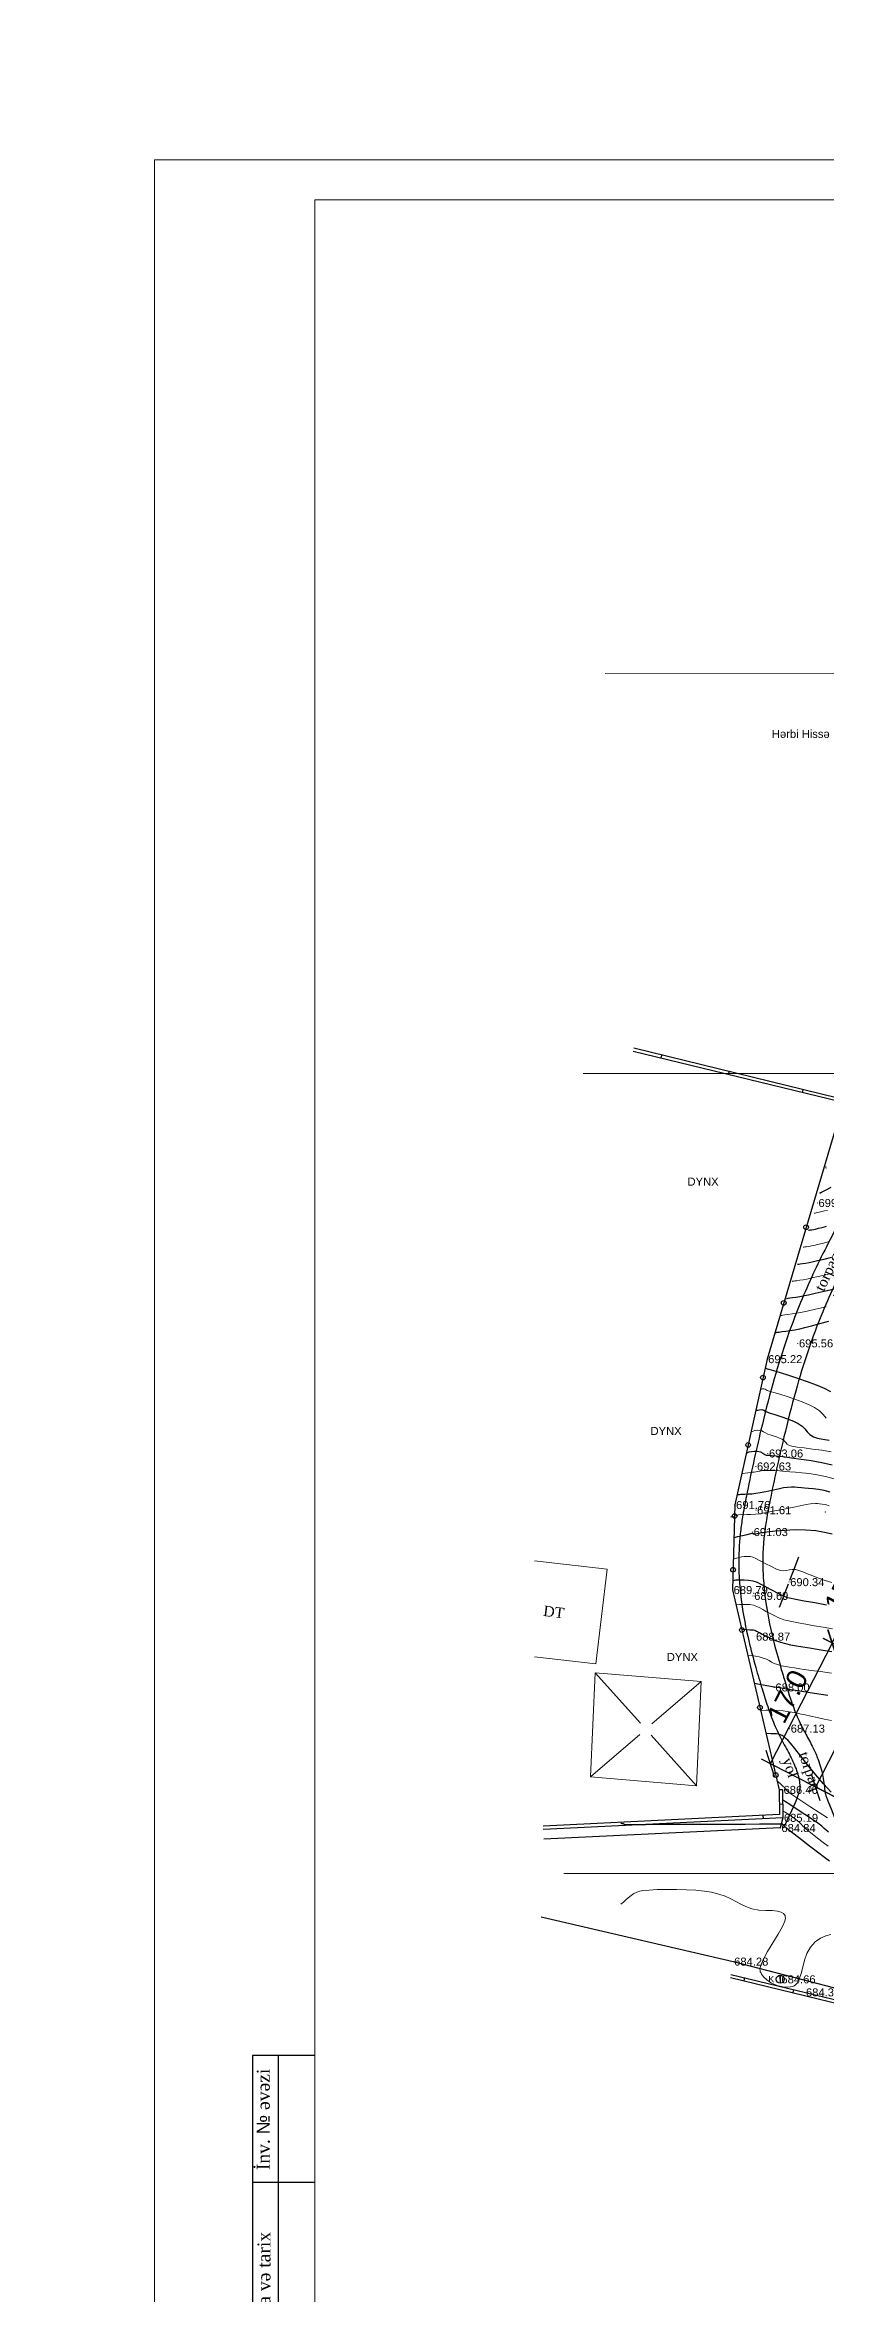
# Model space of a CAD drawing. Header units: feet. Extents: x 3381 to 1374491, y 675186 to 8751562.
# Drawn here: x 688229.5 to 688327, y 4376069.3 to 4376350.2 of the extents above; entities that cross this region are included whole.
import ezdxf
from ezdxf.enums import TextEntityAlignment as Align

# ---------------------------------------------------------------- set-up
doc = ezdxf.new("R2010")
doc.units = ezdxf.units.FT
doc.header["$MEASUREMENT"] = 0
doc.header["$PDMODE"] = 34
doc.header["$PDSIZE"] = 0.01
doc.linetypes.add('ACAD_ISO03W100', pattern=[30, 12, -18])
doc.linetypes.add('DUZ', pattern=[0])
doc.layers.get('0').update_dxf_attribs({"linetype": 'CONTINUOUS'})
doc.layers.get('Defpoints').update_dxf_attribs({"linetype": 'CONTINUOUS'})
for name, color, linetype in [('0_Point_Height', 2, 'CONTINUOUS'), ('0_Point_Point', 7, 'CONTINUOUS'), ('Lep-Stolb', 7, 'CONTINUOUS'), ('polygon', 5, 'CONTINUOUS'), ('Yazilar', 7, 'CONTINUOUS')]:
    doc.layers.add(name, color=color, linetype=linetype)
for name, color, linetype, lineweight in [('ANA HORIZONTAL', 24, 'CONTINUOUS', 30), ('das tikili', 5, 'CONTINUOUS', 0), ('HORIZANTAL', 24, 'CONTINUOUS', 13), ('km setka', 170, 'CONTINUOUS', 15), ('kontur', 5, 'CONTINUOUS', 0), ('rabit xt', 7, 'CONTINUOUS', 13)]:
    doc.layers.add(name, color=color, linetype=linetype, lineweight=lineweight)
doc.styles.get("Standard").update_dxf_attribs({"font": 'arial.ttf', "height": 2.5})
doc.dimstyles.new('ISO-25', dxfattribs={"dimtxt": 2.5, "dimasz": 2.5, "dimexe": 1.25, "dimexo": 0.625, "dimtad": 1, "dimtxsty": 'Standard', "dimblk": 'OBLIQUE', "dimcen": 2.5, "dimadec": 0, "dimazin": 0, "dimtfac": 1, "dimtmove": 0, "dimatfit": 3, "dimldrblk": 'OBLIQUE', "dimfxl": 1, "dimarcsym": 0})

# ---------------------------------------------------------------- blocks, each defined once
blk = doc.blocks.new('_Oblique')
at = {"color": 0, "linetype": 'ByBlock', "lineweight": -2}
blk.add_line((-0.5, -0.5), (0.5, 0.5), dxfattribs=at)
blk = doc.blocks.new('*D122')
at = {"color": 0, "lineweight": -2, "transparency": 16777216}
for p, q in [((688370.93, 4376195.75), (688359.55, 4376201.57)), ((688360.66, 4376201), (688325.66, 4376132.49)), ((688335.93, 4376127.25), (688324.54, 4376133.06))]:
    blk.add_line(p, q, dxfattribs=at)
at = {"layer": 'Defpoints', "color": 0, "lineweight": 13, "transparency": 16777216}
for p in [(688371.49, 4376195.47), (688325.66, 4376132.49), (688336.48, 4376126.96)]:
    blk.add_point(p, dxfattribs=at)
at = {"color": 0, "lineweight": -2, "transparency": 16777216, "xscale": 2.5, "yscale": 2.5, "zscale": 2.5}
for p, rotation in [((688360.66, 4376201), 62.93309077613283), ((688325.66, 4376132.49), 242.9330907761329)]:
    blk.add_blockref('_Oblique', p, dxfattribs=dict(at, rotation=rotation))
at = {"color": 0, "lineweight": 18, "transparency": 16777216, "insert": (688341.67, 4376168.02), "char_height": 2.5, "width": 5.5505, "attachment_point": 5, "rotation": 62.9331}
blk.add_mtext('{\\fArial|b0|i0|c238|p34;77.0}', dxfattribs=at)
blk = doc.blocks.new('*D139')
at = {"color": 0, "lineweight": -2, "transparency": 16777216}
for p, q in [((688327.72, 4376150.51), (688334.56, 4376163.81)), ((688350.21, 4376155.76), (688333.45, 4376164.38)), ((688343.37, 4376142.47), (688326.61, 4376151.08))]:
    blk.add_line(p, q, dxfattribs=at)
at = {"layer": 'Defpoints', "color": 0, "lineweight": 13, "transparency": 16777216}
for p in [(688334.56, 4376163.81), (688350.76, 4376155.48), (688343.92, 4376142.18)]:
    blk.add_point(p, dxfattribs=at)
at = {"color": 0, "lineweight": -2, "transparency": 16777216, "xscale": 2.5, "yscale": 2.5, "zscale": 2.5}
for p, rotation in [((688334.56, 4376163.81), 62.78477946189657), ((688327.72, 4376150.51), 242.7847794618966)]:
    blk.add_blockref('_Oblique', p, dxfattribs=dict(at, rotation=rotation))
at = {"color": 0, "lineweight": 13, "transparency": 16777216, "insert": (688329.3, 4376157.74), "char_height": 2.5, "attachment_point": 5, "rotation": 62.7848}
blk.add_mtext('{\\fArial|b0|i0|c238|p34;15.0}', dxfattribs=at)
blk = doc.blocks.new('*D140')
at = {"color": 0, "lineweight": -2, "transparency": 16777216}
for p, q in [((688343.63, 4376142.34), (688326.63, 4376151.06)), ((688327.74, 4376150.49), (688320.01, 4376135.42)), ((688335.9, 4376127.27), (688318.89, 4376135.99))]:
    blk.add_line(p, q, dxfattribs=at)
at = {"layer": 'Defpoints', "color": 0, "lineweight": 13, "transparency": 16777216}
for p in [(688344.19, 4376142.05), (688320.01, 4376135.42), (688336.46, 4376126.98)]:
    blk.add_point(p, dxfattribs=at)
at = {"color": 0, "lineweight": -2, "transparency": 16777216, "xscale": 2.5, "yscale": 2.5, "zscale": 2.5}
for p, rotation in [((688327.74, 4376150.49), 62.83965493682829), ((688320.01, 4376135.42), 242.8396549368283)]:
    blk.add_blockref('_Oblique', p, dxfattribs=dict(at, rotation=rotation))
at = {"color": 0, "lineweight": 13, "transparency": 16777216, "insert": (688322.18, 4376143.83), "char_height": 2.5, "attachment_point": 5, "rotation": 62.8397}
blk.add_mtext('{\\fArial|b0|i0|c238|p34;17.0}', dxfattribs=at)

msp = doc.modelspace()

# ---------------------------------------------------------------- linework, layer by layer
at = {"linetype": 'Continuous'}
for p, q in [((688328.767, 4376218.124, 701.736), (688302.87, 4376224.447)), ((688328.439, 4376218.616, 690.28), (688302.965, 4376224.835)), ((688306.431, 4376223.989), (688306.341, 4376223.599)), ((688314.857, 4376221.932, 228.337), (688314.767, 4376221.542, 228.337)), ((688324.087, 4376219.679, 478.557), (688323.997, 4376219.289, 478.557)), ((688328.837, 4376217.183, 701.692), (688319.601, 4376185.993, 695.222)), ((688319.601, 4376185.993, 695.222), (688315.6, 4376167.762, 691.756)), ((688315.6, 4376167.762, 691.756), (688315.287, 4376157.141, 689.787)), ((688315.287, 4376157.141, 689.787), (688321.121, 4376132.16, 686.459)), ((688321.521, 4376132.165, 686.459), (688321.121, 4376132.16, 686.459)), ((688321.121, 4376132.16, 686.459), (688321.165, 4376129.054, 685.33)), ((688321.521, 4376132.165, 686.459), (688321.57, 4376128.673, 685.19)), ((688321.165, 4376129.054, 676.348), (688291.64, 4376127.62)), ((688321.57, 4376128.673, 685.19), (688291.659, 4376127.22)), ((688319.093, 4376128.953, 684.739), (688319.109, 4376128.554, 684.739)), ((688321.547, 4376130.35, -63.749), (688321.147, 4376130.331, -72.907)), ((688316.775, 4376108.689), (688316.695, 4376108.296)), ((688322.894, 4376107.204), (688322.813, 4376106.812))]:
    msp.add_line(p, q, dxfattribs=at)
at = {"color": 30, "linetype": 'Continuous'}
for p, q in [((688321.57, 4376128.673, 685.19), (688321.259, 4376127.397, 684.841)), ((688321.259, 4376127.397, 684.841), (688291.733, 4376126.008))]:
    msp.add_line(p, q, dxfattribs=at)
at = {"color": 7, "lineweight": 25, "ltscale": 15}
msp.add_line((688258.611, 4376043.878, 716.5), (688258.611, 4376098.958, 716.5), dxfattribs=at)
at = {"color": 7, "linetype": 'DUZ', "lineweight": 25}
msp.add_line((688255.416, 4376083.121, 716.5), (688263.192, 4376083.121, 716.5), dxfattribs=at)
at = {"color": 30, "linetype": 'Continuous', "elevation": 684.227}
msp.add_lwpolyline([(688291.404, 4376116.288), (688315.359, 4376110.707), (688337.489, 4376104.951), (688356.428, 4376100.377), (688368.226, 4376097.379), (688409.184, 4376087.186), (688424.696, 4376083.693), (688425.712, 4376086.584), (688436.394, 4376082.402), (688448.829, 4376076.382), (688469.543, 4376063.579)], dxfattribs=at)
at = {"linetype": 'Continuous', "elevation": 684.355}
for points in [[(688315.033, 4376108.7), (688338.307, 4376103.053), (688393.197, 4376089.347), (688425.622, 4376081.56), (688426.49, 4376084.161), (688449.404, 4376073.065), (688467.019, 4376059.411)], [(688315.097, 4376109.096), (688338.402, 4376103.441), (688393.292, 4376089.735), (688425.359, 4376082.035), (688426.255, 4376084.72), (688449.616, 4376073.407), (688467.264, 4376059.727)]]:
    msp.add_lwpolyline(points, dxfattribs=at)
at = {"color": 7, "linetype": 'DUZ', "lineweight": 25, "elevation": 716.5}
msp.add_lwpolyline([(688263.147, 4376098.958), (688255.371, 4376098.958), (688255.371, 4376043.878), (688263.147, 4376043.878)], dxfattribs=at)
at = {"color": 51, "lineweight": 13, "true_color": 0xf8f6b0}
msp.add_circle((688448.805, 4376201.629), 699.09, dxfattribs=at)
at = {"linetype": 'Continuous'}
for centre in [(688324.481, 4376202.472, 698.64), (688321.681, 4376193.016, 696.679), (688319.094, 4376183.683, 694.783), (688317.244, 4376175.254, 693.18), (688315.559, 4376166.379, 691.5), (688315.362, 4376159.668, 690.256), (688316.457, 4376152.131, 689.12), (688318.721, 4376142.438, 687.828), (688320.69, 4376134.005, 686.705)]:
    msp.add_circle(centre, 0.291, dxfattribs=at)
for points, knots in [([(688389.7, 4376305.068), (688385.76, 4376301.305), (688385.231, 4376301.254), (688383.642, 4376301.094), (688382.579, 4376300.978), (688379.627, 4376300.571), (688377.75, 4376300.217), (688374.972, 4376299.339), (688374.021, 4376298.968), (688372.53, 4376298.23), (688371.97, 4376297.914), (688370.81, 4376297.159), (688370.222, 4376296.712), (688369.107, 4376295.763), (688368.577, 4376295.259), (688367.335, 4376293.988), (688366.645, 4376293.201), (688365.534, 4376291.883), (688365.1, 4376291.353), (688364.244, 4376290.307), (688363.819, 4376289.786), (688362.553, 4376288.231), (688361.72, 4376287.203), (688359.241, 4376284.135), (688357.613, 4376282.112), (688354.704, 4376278.517), (688353.428, 4376276.946), (688351.392, 4376274.468), (688350.651, 4376273.57), (688349.218, 4376271.849), (688348.529, 4376271.026), (688347.301, 4376269.572), (688346.767, 4376268.943), (688345.398, 4376267.342), (688344.524, 4376266.336), (688343.092, 4376264.395), (688342.506, 4376263.485), (688341.74, 4376261.832), (688341.491, 4376261.128), (688341.258, 4376260.006), (688341.204, 4376259.612), (688341.155, 4376258.818), (688341.16, 4376258.423), (688341.28, 4376256.823), (688341.595, 4376255.65), (688342.308, 4376253.806), (688342.644, 4376253.099), (688343.37, 4376251.763), (688343.761, 4376251.131), (688345.049, 4376249.208), (688345.996, 4376248.015), (688347.46, 4376246.081), (688348.011, 4376245.33), (688349.012, 4376243.799), (688349.46, 4376243.022), (688350.13, 4376241.552), (688350.371, 4376240.865), (688350.717, 4376239.429), (688350.821, 4376238.688), (688350.899, 4376237.09), (688350.853, 4376236.236), (688350.589, 4376234.556), (688350.372, 4376233.726), (688349.577, 4376231.492), (688348.845, 4376230.139), (688347.372, 4376227.992), (688346.718, 4376227.164), (688345.328, 4376225.556), (688344.589, 4376224.773), (688343.087, 4376223.221), (688342.325, 4376222.452), (688341.003, 4376221.067), (688340.439, 4376220.459), (688339.344, 4376219.207), (688338.815, 4376218.568), (688337.276, 4376216.621), (688336.311, 4376215.284), (688334.611, 4376212.82), (688333.863, 4376211.699), (688332.394, 4376209.43), (688331.675, 4376208.284), (688329.575, 4376204.809), (688328.248, 4376202.446), (688325.852, 4376197.757), (688324.773, 4376195.436), (688323.109, 4376191.411), (688322.473, 4376189.728), (688321.315, 4376186.322), (688320.792, 4376184.605), (688319.779, 4376180.977), (688319.297, 4376179.064), (688318.513, 4376175.771), (688318.198, 4376174.394), (688317.585, 4376171.63), (688317.29, 4376170.242), (688316.865, 4376168.069), (688316.719, 4376167.294), (688316.481, 4376165.894), (688316.386, 4376165.275), (688316.145, 4376163.311), (688316.07, 4376161.967), (688316.072, 4376158.951), (688316.194, 4376157.279), (688316.634, 4376153.987), (688316.95, 4376152.368), (688317.59, 4376149.652), (688317.883, 4376148.544), (688318.448, 4376146.546), (688318.714, 4376145.653), (688319.207, 4376144.039), (688319.433, 4376143.309), (688319.929, 4376141.835), (688320.198, 4376141.095), (688320.654, 4376140.004), (688320.811, 4376139.651), (688321.313, 4376138.597), (688321.674, 4376137.936), (688322.355, 4376136.666), (688322.675, 4376136.057), (688323.074, 4376135.155), (688323.195, 4376134.851), (688323.382, 4376134.297), (688323.452, 4376134.05), (688323.575, 4376133.526), (688323.627, 4376133.253), (688323.761, 4376132.416), (688323.824, 4376131.826), (688321.639, 4376127.412)], [0, 0, 0, 0, 1.5041825, 1.5041825, 4.5125475, 4.5125475, 9.8970232, 9.8970232, 12.7958343, 12.7958343, 14.6040586, 14.6040586, 16.6622444, 16.6622444, 18.7204302, 18.7204302, 21.6922095, 21.6922095, 23.6905372, 23.6905372, 25.688865, 25.688865, 29.6855204, 29.6855204, 37.6788312, 37.6788312, 43.8586233, 43.8586233, 47.3387229, 47.3387229, 50.4791814, 50.4791814, 52.8430932, 52.8430932, 56.4524219, 56.4524219, 59.343353, 59.343353, 61.3017168, 61.3017168, 62.3107145, 62.3107145, 63.3197122, 63.3197122, 66.4267393, 66.4267393, 68.5017705, 68.5017705, 70.5768016, 70.5768016, 75.0922592, 75.0922592, 77.9843832, 77.9843832, 80.8765073, 80.8765073, 83.3681481, 83.3681481, 85.859789, 85.859789, 88.6938456, 88.6938456, 91.5279021, 91.5279021, 96.5044037, 96.5044037, 99.8137478, 99.8137478, 103.1230919, 103.1230919, 106.3599071, 106.3599071, 108.7786817, 108.7786817, 111.1974562, 111.1974562, 116.0350052, 116.0350052, 120.025858, 120.025858, 124.0167109, 124.0167109, 131.9984166, 131.9984166, 139.5388434, 139.5388434, 144.8405163, 144.8405163, 150.1421893, 150.1421893, 155.992549, 155.992549, 160.2125993, 160.2125993, 164.4326495, 164.4326495, 166.7775401, 166.7775401, 168.5840285, 168.5840285, 172.4237048, 172.4237048, 177.2211789, 177.2211789, 182.018653, 182.018653, 185.3845457, 185.3845457, 188.1403774, 188.1403774, 190.3972905, 190.3972905, 192.6542037, 192.6542037, 193.7358898, 193.7358898, 195.899262, 195.899262, 198.0626342, 198.0626342, 199.1900842, 199.1900842, 200.13488, 200.13488, 201.0796759, 201.0796759, 202.923933, 202.923933, 202.923933, 202.923933]), ([(688393.603, 4376298.598), (688386.041, 4376298.318), (688385.511, 4376298.267), (688383.934, 4376298.109), (688382.896, 4376297.994), (688380.096, 4376297.606), (688378.388, 4376297.275), (688375.97, 4376296.507), (688375.162, 4376296.188), (688373.913, 4376295.566), (688373.444, 4376295.298), (688372.296, 4376294.54), (688371.625, 4376293.994), (688370.315, 4376292.77), (688369.677, 4376292.094), (688368.414, 4376290.659), (688367.788, 4376289.899), (688365.641, 4376287.278), (688364.162, 4376285.452), (688361.234, 4376281.827), (688359.785, 4376280.026), (688355.398, 4376274.604), (688352.421, 4376270.962), (688348.702, 4376266.589), (688348.218, 4376266.027), (688347.276, 4376264.917), (688346.82, 4376264.367), (688345.833, 4376263.078), (688345.335, 4376262.343), (688344.649, 4376261.024), (688344.422, 4376260.438), (688344.233, 4376259.598), (688344.195, 4376259.338), (688344.158, 4376258.809), (688344.16, 4376258.533), (688344.244, 4376257.423), (688344.475, 4376256.521), (688345.026, 4376255.094), (688345.271, 4376254.566), (688345.808, 4376253.546), (688346.102, 4376253.051), (688347.186, 4376251.371), (688348.078, 4376250.224), (688349.597, 4376248.233), (688350.21, 4376247.418), (688351.38, 4376245.682), (688351.935, 4376244.764), (688352.681, 4376243.21), (688352.928, 4376242.615), (688353.338, 4376241.38), (688353.499, 4376240.749), (688353.856, 4376238.835), (688353.925, 4376237.529), (688353.755, 4376235.128), (688353.554, 4376234.034), (688352.952, 4376231.923), (688352.551, 4376230.904), (688351.597, 4376228.965), (688351.045, 4376228.044), (688349.665, 4376226.029), (688348.801, 4376224.964), (688347.017, 4376222.958), (688346.096, 4376222.013), (688344.43, 4376220.306), (688343.68, 4376219.54), (688342.503, 4376218.265), (688342.058, 4376217.761), (688341.186, 4376216.726), (688340.76, 4376216.197), (688339.506, 4376214.581), (688338.702, 4376213.464), (688337.175, 4376211.255), (688336.448, 4376210.168), (688335.027, 4376207.979), (688334.332, 4376206.874), (688332.302, 4376203.531), (688331.022, 4376201.263), (688328.646, 4376196.647), (688327.549, 4376194.3), (688325.895, 4376190.297), (688325.278, 4376188.663), (688324.156, 4376185.355), (688323.647, 4376183.678), (688322.65, 4376180.096), (688322.17, 4376178.186), (688321.399, 4376174.933), (688321.093, 4376173.593), (688320.501, 4376170.92), (688320.218, 4376169.585), (688319.803, 4376167.459), (688319.653, 4376166.664), (688319.42, 4376165.276), (688319.331, 4376164.678), (688319.194, 4376163.485), (688319.145, 4376162.885), (688319.05, 4376161.076), (688319.059, 4376159.861), (688319.248, 4376156.728), (688319.528, 4376154.819), (688320.318, 4376151.012), (688320.826, 4376149.113), (688321.571, 4376146.572), (688321.765, 4376145.931), (688322.158, 4376144.653), (688322.356, 4376144.024), (688322.751, 4376142.862), (688322.946, 4376142.325), (688323.297, 4376141.451), (688323.446, 4376141.107), (688323.727, 4376140.5), (688323.859, 4376140.234), (688324.138, 4376139.69), (688324.285, 4376139.415), (688324.736, 4376138.574), (688325.052, 4376137.995), (688325.577, 4376136.923), (688325.794, 4376136.443), (688326.113, 4376135.6), (688326.231, 4376135.247), (688326.428, 4376134.528), (688326.506, 4376134.171), (688326.7, 4376133.112), (688326.777, 4376132.424), (688326.855, 4376131.682), (688326.864, 4376131.601), (688328.598, 4376127.289)], [0, 0, 0, 0, 1.5195761, 1.5195761, 4.5587283, 4.5587283, 9.9305937, 9.9305937, 12.8375976, 12.8375976, 14.6989466, 14.6989466, 17.5962721, 17.5962721, 20.4935977, 20.4935977, 23.4307648, 23.4307648, 30.5406062, 30.5406062, 37.6504477, 37.6504477, 51.8701305, 51.8701305, 53.9433419, 53.9433419, 56.0165533, 56.0165533, 58.8397751, 58.8397751, 61.1867015, 61.1867015, 62.257023, 62.257023, 63.3273446, 63.3273446, 66.4263407, 66.4263407, 68.2682497, 68.2682497, 70.1101586, 70.1101586, 74.6215299, 74.6215299, 77.5950003, 77.5950003, 80.5684708, 80.5684708, 82.3043553, 82.3043553, 84.0402398, 84.0402398, 87.5120089, 87.5120089, 90.504027, 90.504027, 93.4960452, 93.4960452, 96.4880633, 96.4880633, 100.372173, 100.372173, 104.2562828, 104.2562828, 107.5177012, 107.5177012, 109.6184271, 109.6184271, 111.7191531, 111.7191531, 115.920605, 115.920605, 119.8587917, 119.8587917, 123.7969785, 123.7969785, 131.6733519, 131.6733519, 139.5534814, 139.5534814, 144.8944211, 144.8944211, 150.2353608, 150.2353608, 156.1903919, 156.1903919, 160.321983, 160.321983, 164.453574, 164.453574, 166.8999608, 166.8999608, 168.7971258, 168.7971258, 170.6942909, 170.6942909, 174.4886209, 174.4886209, 180.4889056, 180.4889056, 186.4891903, 186.4891903, 188.5086959, 188.5086959, 190.5282014, 190.5282014, 192.322947, 192.322947, 193.5253301, 193.5253301, 194.4787119, 194.4787119, 195.4320938, 195.4320938, 197.3388576, 197.3388576, 198.7843763, 198.7843763, 199.7590286, 199.7590286, 200.7336808, 200.7336808, 202.6829852, 202.6829852, 202.923933, 202.923933, 202.923933, 202.923933])]:
    msp.add_open_spline(points, degree=3, knots=knots, dxfattribs=at)
at = {"layer": '0_Point_Point'}
for p in [(688325.886, 4376205.513, 699.802), (688323.448, 4376187.965, 695.562), (688319.601, 4376185.993, 695.222), (688319.704, 4376174.203, 693.057), (688318.205, 4376172.586, 692.632), (688315.6, 4376167.762, 691.756), (688318.224, 4376167.118, 691.606), (688326.91, 4376166.886, 691.24), (688317.792, 4376164.384, 691.028), (688315.287, 4376157.141, 689.787), (688317.856, 4376156.404, 689.689), (688322.352, 4376158.124, 690.341), (688318.082, 4376151.318, 688.871), (688320.51, 4376144.968, 687.995), (688322.418, 4376139.823, 687.131), (688321.521, 4376132.165, 686.459), (688321.57, 4376128.673, 685.19), (688321.259, 4376127.397, 684.841), (688321.255, 4376108.492, 684.664), (688324.323, 4376106.857, 684.355)]:
    msp.add_point(p, dxfattribs=at)
at = {"layer": 'ANA HORIZONTAL', "color": 32, "lineweight": 30}
for points, elevation in [([(688326.181, 4376206.804), (688326.183, 4376206.796), (688326.189, 4376206.76), (688326.195, 4376206.736), (688326.385, 4376206.832), (688326.891, 4376207.088), (688327.626, 4376207.455)], 700), ([(688324.786, 4376202.095), (688324.815, 4376202.099), (688324.88, 4376202.109), (688324.991, 4376202.124), (688325.166, 4376202.149), (688325.425, 4376202.194), (688325.646, 4376202.244), (688326.007, 4376202.331), (688326.48, 4376202.447), (688327.035, 4376202.58)], 699), ([(688323.413, 4376197.833), (688323.462, 4376197.84), (688323.568, 4376197.856), (688323.745, 4376197.88), (688324.014, 4376197.917), (688324.403, 4376197.976), (688324.85, 4376198.055), (688325.241, 4376198.141), (688325.89, 4376198.292), (688326.728, 4376198.491), (688327.682, 4376198.719)], 698), ([(688322.041, 4376193.571), (688322.102, 4376193.58), (688322.231, 4376193.599), (688322.442, 4376193.628), (688322.758, 4376193.671), (688323.206, 4376193.735), (688323.712, 4376193.815), (688324.275, 4376193.917), (688324.774, 4376194.024), (688325.622, 4376194.216), (688326.729, 4376194.473), (688328.006, 4376194.771)], 697), ([(688320.669, 4376189.309), (688320.737, 4376189.319), (688320.881, 4376189.34), (688321.114, 4376189.373), (688321.457, 4376189.419), (688321.936, 4376189.486), (688322.47, 4376189.565), (688323.058, 4376189.661), (688323.7, 4376189.778), (688324.298, 4376189.917), (688325.152, 4376190.143), (688326.186, 4376190.426), (688327.323, 4376190.737)], 696), ([(688319.345, 4376184.825), (688319.351, 4376184.826), (688319.375, 4376184.831), (688319.427, 4376184.839), (688319.482, 4376184.844), (688319.546, 4376184.817), (688319.612, 4376184.784), (688319.825, 4376184.723), (688320.392, 4376184.556), (688321.234, 4376184.303), (688322.27, 4376183.98), (688323.418, 4376183.605), (688324.598, 4376183.196), (688325.73, 4376182.771), (688326.732, 4376182.346), (688327.523, 4376181.94)], 695), ([(688318.191, 4376179.565), (688318.225, 4376179.571), (688318.302, 4376179.589), (688318.435, 4376179.625), (688318.642, 4376179.667), (688318.943, 4376179.668), (688319.199, 4376179.59), (688319.401, 4376179.472), (688319.659, 4376179.338), (688319.99, 4376179.23), (688320.585, 4376179.048), (688321.34, 4376178.812), (688322.149, 4376178.54), (688322.904, 4376178.249), (688323.499, 4376177.958), (688323.972, 4376177.609), (688324.305, 4376177.252), (688324.592, 4376176.901), (688324.93, 4376176.566), (688325.415, 4376176.259), (688325.89, 4376176.102), (688326.547, 4376175.978), (688327.337, 4376175.874)], 694), ([(688317.036, 4376174.306), (688317.084, 4376174.313), (688317.189, 4376174.335), (688317.369, 4376174.378), (688317.642, 4376174.442), (688318.017, 4376174.5), (688318.404, 4376174.491), (688318.765, 4376174.386), (688319.077, 4376174.226), (688319.327, 4376174.072), (688319.503, 4376173.986), (688319.714, 4376173.972), (688319.93, 4376173.974), (688320.172, 4376173.95), (688320.745, 4376173.89), (688321.588, 4376173.796), (688322.64, 4376173.665), (688323.84, 4376173.499), (688325.126, 4376173.297), (688326.439, 4376173.059), (688327.717, 4376172.786)], 693), ([(688315.882, 4376169.046), (688315.902, 4376169.048), (688315.947, 4376169.055), (688316.024, 4376169.067), (688316.145, 4376169.085), (688316.326, 4376169.106), (688316.519, 4376169.115), (688316.837, 4376169.123), (688317.249, 4376169.138), (688317.72, 4376169.167), (688318.217, 4376169.218), (688318.745, 4376169.308), (688319.439, 4376169.453), (688320.213, 4376169.624), (688320.981, 4376169.791), (688321.658, 4376169.926), (688322.157, 4376169.998), (688322.644, 4376170.028), (688323.026, 4376170.027), (688323.409, 4376169.998), (688323.896, 4376169.947), (688324.283, 4376169.914), (688324.775, 4376169.875), (688325.355, 4376169.819), (688326.006, 4376169.732), (688326.711, 4376169.6), (688327.452, 4376169.411)], 692), ([(688315.48, 4376163.684), (688315.966, 4376163.802), (688316.557, 4376163.943), (688317.129, 4376164.078), (688317.562, 4376164.18), (688317.736, 4376164.221), (688317.794, 4376164.217), (688317.867, 4376164.177), (688317.978, 4376164.129), (688318.188, 4376164.164), (688318.738, 4376164.258), (688319.565, 4376164.384), (688320.607, 4376164.515), (688321.803, 4376164.624), (688323.091, 4376164.684), (688324.408, 4376164.667), (688325.693, 4376164.547), (688326.761, 4376164.361), (688327.751, 4376164.131)], 691), ([(688315.321, 4376158.29), (688315.518, 4376158.348), (688315.717, 4376158.384), (688315.92, 4376158.399), (688316.283, 4376158.413), (688316.757, 4376158.407), (688317.293, 4376158.361), (688317.841, 4376158.258), (688318.352, 4376158.09), (688318.815, 4376157.879), (688319.237, 4376157.649), (688319.629, 4376157.424), (688320.001, 4376157.225), (688320.425, 4376157.015), (688320.789, 4376156.831), (688321.1, 4376156.674), (688321.362, 4376156.545), (688321.616, 4376156.414), (688321.819, 4376156.311), (688322.084, 4376156.212), (688322.422, 4376156.139), (688323.175, 4376155.994), (688324.251, 4376155.793), (688325.56, 4376155.551), (688327.011, 4376155.286)], 690), ([(688316.429, 4376152.252), (688316.943, 4376152.208), (688317.455, 4376152.16), (688317.689, 4376152.138), (688317.871, 4376152.141), (688318.047, 4376152.12), (688318.179, 4376152.069), (688318.302, 4376151.999), (688318.457, 4376151.915), (688318.64, 4376151.817), (688318.983, 4376151.629), (688319.454, 4376151.383), (688320.019, 4376151.11), (688320.645, 4376150.84), (688321.299, 4376150.604), (688321.892, 4376150.44), (688322.546, 4376150.297), (688323.266, 4376150.167), (688324.054, 4376150.04), (688324.916, 4376149.906), (688325.855, 4376149.754), (688326.874, 4376149.577), (688327.689, 4376149.452)], 689), ([(688327.198, 4376143.933), (688325.527, 4376144.198), (688323.961, 4376144.443), (688322.564, 4376144.662), (688321.403, 4376144.847), (688320.542, 4376144.991), (688319.561, 4376145.168), (688318.674, 4376145.335), (688318.015, 4376145.46)], 688), ([(688327.59, 4376131.851), (688326.654, 4376132.888), (688325.673, 4376134.05), (688324.709, 4376135.239), (688323.822, 4376136.359), (688323.075, 4376137.312), (688322.528, 4376138.001), (688322.243, 4376138.33), (688321.959, 4376138.588), (688321.729, 4376138.789), (688321.48, 4376138.952), (688321.143, 4376139.091), (688320.765, 4376139.144), (688320.092, 4376139.174), (688319.481, 4376139.183)], 687), ([(688327.271, 4376126.867), (688326.942, 4376127.145), (688326.736, 4376127.324), (688326.576, 4376127.478), (688326.456, 4376127.607), (688326.292, 4376127.755), (688325.962, 4376127.983), (688325.259, 4376128.454), (688324.337, 4376129.066), (688323.35, 4376129.718), (688322.451, 4376130.309), (688321.901, 4376130.669), (688321.637, 4376130.84), (688321.551, 4376130.895), (688321.539, 4376130.902)], 686), ([(688327.395, 4376123.226), (688326.778, 4376123.697), (688325.91, 4376124.363), (688324.912, 4376125.132), (688323.902, 4376125.911), (688323.002, 4376126.608), (688322.332, 4376127.131), (688322.01, 4376127.387), (688321.731, 4376127.65), (688321.507, 4376127.88), (688321.401, 4376127.978), (688321.345, 4376127.927), (688321.285, 4376127.866), (688320.952, 4376127.862), (688320.038, 4376127.857), (688318.649, 4376127.85), (688316.89, 4376127.843), (688314.866, 4376127.836), (688312.684, 4376127.828), (688310.448, 4376127.821), (688308.265, 4376127.814), (688306.24, 4376127.809), (688304.479, 4376127.804), (688303.087, 4376127.802), (688302.17, 4376127.802), (688301.833, 4376127.804), (688301.742, 4376127.863), (688301.668, 4376127.918), (688301.587, 4376127.923), (688301.518, 4376127.923), (688301.428, 4376127.938), (688301.367, 4376127.941), (688301.332, 4376127.932)], 685)]:
    msp.add_lwpolyline(points, dxfattribs=dict(at, elevation=elevation))
at = {"layer": 'das tikili', "color": 0, "lineweight": 20}
for p, q in [((688290.558, 4376160.757, 689.594), (688299.64, 4376159.733, 689.594)), ((688299.64, 4376159.733, 689.594), (688298.236, 4376147.918, 689.594)), ((688298.138, 4376146.791, 689.594), (688297.571, 4376133.773, 689.594)), ((688298.138, 4376146.791, 689.594), (688311.371, 4376145.69, 689.594)), ((688311.371, 4376145.69, 689.594), (688310.804, 4376132.672, 689.594))]:
    msp.add_line(p, q, dxfattribs=at)
at = {"layer": 'das tikili', "color": 0, "lineweight": 20, "elevation": 689.594}
for points in [[(688298.236, 4376147.918), (688290.558, 4376148.784)], [(688303.804, 4376140.476), (688298.138, 4376146.791)], [(688305.228, 4376140.385), (688311.371, 4376145.69)], [(688297.571, 4376133.773), (688303.714, 4376139.078)], [(688297.571, 4376133.773), (688310.804, 4376132.672), (688305.139, 4376138.987)]]:
    msp.add_lwpolyline(points, dxfattribs=at)
at = {"layer": 'HORIZANTAL', "color": 32, "linetype": 'Continuous', "lineweight": 13}
for points, elevation in [([(688326.926, 4376210.065), (688326.928, 4376210.049), (688326.932, 4376209.999), (688326.941, 4376209.906), (688326.976, 4376209.823)], 700.5), ([(688325.472, 4376204.226), (688325.486, 4376204.228), (688325.526, 4376204.234), (688325.605, 4376204.245), (688325.713, 4376204.263), (688325.846, 4376204.295), (688326.099, 4376204.357), (688326.427, 4376204.434), (688326.787, 4376204.512), (688327.129, 4376204.559)], 699.5), ([(688324.099, 4376199.964), (688324.135, 4376199.969), (688324.211, 4376199.98), (688324.339, 4376199.998), (688324.533, 4376200.025), (688324.815, 4376200.067), (688325.138, 4376200.125), (688325.43, 4376200.19), (688325.894, 4376200.302), (688326.501, 4376200.451), (688327.222, 4376200.625)], 698.5), ([(688322.727, 4376195.702), (688322.777, 4376195.71), (688322.883, 4376195.725), (688323.057, 4376195.749), (688323.316, 4376195.784), (688323.684, 4376195.837), (688324.1, 4376195.902), (688324.563, 4376195.986), (688325.018, 4376196.084), (688325.788, 4376196.261), (688326.786, 4376196.495), (688327.926, 4376196.763)], 697.5), ([(688321.355, 4376191.44), (688321.427, 4376191.451), (688321.578, 4376191.473), (688321.828, 4376191.507), (688322.2, 4376191.558), (688322.728, 4376191.633), (688323.324, 4376191.728), (688323.988, 4376191.847), (688324.592, 4376191.977), (688325.631, 4376192.212), (688326.99, 4376192.525)], 696.5), ([(688318.768, 4376182.195), (688318.788, 4376182.199), (688318.834, 4376182.21), (688318.912, 4376182.231), (688319.035, 4376182.256), (688319.212, 4376182.256), (688319.363, 4376182.21), (688319.483, 4376182.14), (688319.636, 4376182.061), (688319.883, 4376181.984), (688320.428, 4376181.821), (688321.191, 4376181.588), (688322.094, 4376181.303), (688323.057, 4376180.98), (688324, 4376180.636), (688324.845, 4376180.287), (688325.511, 4376179.949), (688326.134, 4376179.505), (688326.59, 4376179.051), (688326.963, 4376178.598)], 694.5), ([(688317.613, 4376176.936), (688317.65, 4376176.941), (688317.728, 4376176.958), (688317.861, 4376176.993), (688318.062, 4376177.045), (688318.35, 4376177.09), (688318.673, 4376177.079), (688318.957, 4376177.005), (688319.176, 4376176.892), (688319.396, 4376176.757), (688319.683, 4376176.616), (688320.003, 4376176.502), (688320.385, 4376176.384), (688320.789, 4376176.257), (688321.17, 4376176.119), (688321.487, 4376175.967), (688321.753, 4376175.761), (688321.933, 4376175.552), (688322.115, 4376175.351), (688322.387, 4376175.169), (688322.716, 4376175.088), (688323.35, 4376174.994), (688324.223, 4376174.881), (688325.27, 4376174.748), (688326.423, 4376174.589), (688327.617, 4376174.4)], 693.5), ([(688316.459, 4376171.676), (688316.508, 4376171.682), (688316.629, 4376171.699), (688316.851, 4376171.73), (688317.183, 4376171.776), (688317.57, 4376171.829), (688317.813, 4376171.859), (688318.01, 4376171.869), (688318.208, 4376171.883), (688318.416, 4376171.928), (688318.692, 4376171.995), (688319.031, 4376172.046), (688319.35, 4376172.061), (688319.839, 4376172.068), (688320.456, 4376172.057), (688321.161, 4376172.024), (688321.913, 4376171.96), (688322.464, 4376171.912), (688323.151, 4376171.86), (688323.956, 4376171.789), (688324.859, 4376171.684), (688325.841, 4376171.532), (688326.882, 4376171.317), (688327.964, 4376171.025)], 692.5), ([(688315.06, 4376166.253), (688315.082, 4376166.259), (688315.133, 4376166.272), (688315.219, 4376166.295), (688315.356, 4376166.33), (688315.559, 4376166.381), (688315.788, 4376166.445), (688316.048, 4376166.515), (688316.371, 4376166.574), (688316.692, 4376166.59), (688317.102, 4376166.585), (688317.589, 4376166.585), (688318.145, 4376166.617), (688318.605, 4376166.67), (688319.065, 4376166.741), (688319.555, 4376166.829), (688320.104, 4376166.932), (688320.74, 4376167.051), (688321.34, 4376167.166), (688322.097, 4376167.317), (688322.928, 4376167.486), (688323.748, 4376167.654), (688324.47, 4376167.8), (688325.01, 4376167.905), (688325.284, 4376167.951), (688325.497, 4376167.962), (688325.667, 4376167.955), (688325.879, 4376167.933), (688326.135, 4376167.912), (688326.487, 4376167.876), (688326.904, 4376167.8), (688327.355, 4376167.661)], 691.5), ([(688315.401, 4376160.987), (688315.788, 4376161.092), (688316.104, 4376161.184), (688316.4, 4376161.256), (688316.726, 4376161.303), (688317.034, 4376161.327), (688317.278, 4376161.33), (688317.52, 4376161.304), (688317.817, 4376161.237), (688318.181, 4376161.084), (688318.75, 4376160.788), (688319.435, 4376160.419), (688320.148, 4376160.047), (688320.798, 4376159.742), (688321.297, 4376159.573), (688321.715, 4376159.535), (688322.061, 4376159.575), (688322.383, 4376159.644), (688322.732, 4376159.693), (688323.158, 4376159.674), (688323.555, 4376159.576), (688324.05, 4376159.398), (688324.636, 4376159.161), (688325.303, 4376158.886), (688326.042, 4376158.596), (688326.846, 4376158.311), (688327.706, 4376158.052)], 690.5), ([(688315.705, 4376155.352), (688316.163, 4376155.317), (688316.653, 4376155.315), (688317.045, 4376155.332), (688317.432, 4376155.319), (688317.908, 4376155.229), (688318.323, 4376155.087), (688318.704, 4376154.903), (688319.077, 4376154.689), (688319.47, 4376154.461), (688319.909, 4376154.23), (688320.317, 4376154.025), (688320.639, 4376153.853), (688320.935, 4376153.702), (688321.265, 4376153.558), (688321.692, 4376153.408), (688322.088, 4376153.306), (688322.701, 4376153.177), (688323.497, 4376153.026), (688324.437, 4376152.856), (688325.486, 4376152.671), (688326.607, 4376152.476), (688327.764, 4376152.275)], 689.5), ([(688327.633, 4376146.741), (688326.279, 4376146.926), (688325.125, 4376147.081), (688324.244, 4376147.202), (688323.708, 4376147.284), (688323.019, 4376147.4), (688322.424, 4376147.488), (688321.893, 4376147.57), (688321.398, 4376147.667), (688320.907, 4376147.8), (688320.481, 4376147.963), (688320.155, 4376148.131), (688319.863, 4376148.302), (688319.537, 4376148.469), (688319.11, 4376148.629), (688318.631, 4376148.763), (688318.165, 4376148.862), (688317.677, 4376148.94), (688317.188, 4376149)], 688.5), ([(688327.636, 4376140.839), (688326.746, 4376140.996), (688325.839, 4376141.179), (688325.052, 4376141.353), (688324.348, 4376141.515), (688323.689, 4376141.665), (688323.037, 4376141.801), (688322.354, 4376141.92), (688321.603, 4376142.02), (688320.773, 4376142.091), (688320.094, 4376142.107), (688319.489, 4376142.095), (688318.884, 4376142.081), (688318.804, 4376142.082)], 687.5), ([(688327.139, 4376128.678), (688326.125, 4376129.328), (688325.072, 4376130.011), (688324.068, 4376130.667), (688323.206, 4376131.237), (688322.577, 4376131.662), (688322.27, 4376131.881), (688322.064, 4376132.079), (688321.921, 4376132.254), (688321.78, 4376132.431), (688321.576, 4376132.632), (688321.337, 4376132.846), (688320.902, 4376133.232), (688320.863, 4376133.265)], 686.5), ([(688327.247, 4376125.097), (688326.609, 4376125.585), (688325.913, 4376126.125), (688325.25, 4376126.647), (688324.707, 4376127.081), (688324.373, 4376127.356), (688324.089, 4376127.622), (688323.88, 4376127.846), (688323.669, 4376128.065), (688323.377, 4376128.322), (688323.012, 4376128.595), (688322.552, 4376128.914), (688322.093, 4376129.216), (688321.79, 4376129.405), (688321.633, 4376129.495), (688321.573, 4376129.523), (688321.558, 4376129.526)], 685.5), ([(688327.571, 4376114.08), (688326.926, 4376113.914), (688326.274, 4376113.622), (688325.599, 4376113.153), (688325.007, 4376112.496), (688324.586, 4376111.713), (688324.286, 4376110.862), (688324.057, 4376110.001), (688323.852, 4376109.189), (688323.62, 4376108.483), (688323.384, 4376108.034), (688323.159, 4376107.785), (688322.982, 4376107.667), (688322.883, 4376107.624), (688322.765, 4376107.585), (688322.516, 4376107.529), (688322.12, 4376107.494), (688321.562, 4376107.535), (688320.851, 4376107.712), (688320.169, 4376108.011), (688319.562, 4376108.41), (688319.161, 4376108.789), (688318.925, 4376109.1), (688318.805, 4376109.319), (688318.757, 4376109.431), (688318.727, 4376109.536), (688318.716, 4376109.78), (688318.809, 4376110.224), (688319.099, 4376110.932), (688319.652, 4376111.947), (688320.312, 4376113.03), (688320.971, 4376114.101), (688321.519, 4376115.08), (688321.804, 4376115.741), (688321.892, 4376116.139), (688321.877, 4376116.348), (688321.845, 4376116.434), (688321.787, 4376116.534), (688321.646, 4376116.7), (688321.377, 4376116.877), (688320.926, 4376117.007), (688320.238, 4376117.059), (688319.445, 4376117.069), (688318.585, 4376117.123), (688317.692, 4376117.306), (688316.971, 4376117.569), (688316.32, 4376117.874), (688315.697, 4376118.201), (688315.063, 4376118.532), (688314.376, 4376118.848), (688313.598, 4376119.132), (688312.686, 4376119.365), (688311.8, 4376119.503), (688310.728, 4376119.605), (688309.535, 4376119.674), (688308.288, 4376119.709), (688307.054, 4376119.714), (688305.897, 4376119.689), (688304.885, 4376119.636), (688304.084, 4376119.557), (688303.559, 4376119.452), (688302.958, 4376119.185), (688302.454, 4376118.839), (688302.03, 4376118.466), (688301.671, 4376118.119), (688301.359, 4376117.849)], 684.5)]:
    msp.add_lwpolyline(points, dxfattribs=dict(at, elevation=elevation))
at = {"layer": 'km setka', "flags": 128}
for points in [[(688299.404, 4376271.686), (688451.99, 4376271.748)], [(688296.64, 4376221.686), (688445.713, 4376221.686)], [(688294.236, 4376121.686), (688545.317, 4376121.686)]]:
    msp.add_lwpolyline(points, dxfattribs=at)
at = {"layer": 'Lep-Stolb', "color": 1}
for p, q in [((688322.441, 4376158.358, 690.341), (688323.099, 4376160.083, 690.341)), ((688323.099, 4376160.083, 690.341), (688323.549, 4376161.263, 690.341)), ((688321.16, 4376154.998, 690.341), (688321.606, 4376156.167, 690.341)), ((688321.517, 4376155.933, 690.341), (688322.263, 4376157.891, 690.341))]:
    msp.add_line(p, q, dxfattribs=at)
at = {"layer": 'polygon', "color": 6}
for p, q in [((688321.255, 4376108.492, 684.664), (688321.255, 4376108.992, 684.664)), ((688321.255, 4376108.992, 684.664), (688321.255, 4376107.992, 684.664))]:
    msp.add_line(p, q, dxfattribs=at)
msp.add_circle((688321.255, 4376108.492, 684.664), 0.5, dxfattribs=at)
at = {"layer": 'rabit xt', "color": 7, "lineweight": 20, "ltscale": 0.3, "elevation": 716.5}
for points in [[(688243.147, 4376335.878), (688663.147, 4376335.878), (688663.147, 4376038.878)], [(688243.147, 4376335.878), (688243.147, 4376038.878), (688663.147, 4376038.878)]]:
    msp.add_lwpolyline(points, dxfattribs=at)
msp.add_lwpolyline([(688263.147, 4376330.878), (688658.147, 4376330.878), (688658.147, 4376043.878), (688263.147, 4376043.878)], close=True, dxfattribs=at)

# ---------------------------------------------------------------- texts
at = {"lineweight": -2, "ltscale": 6, "char_height": 1.62, "attachment_point": 1, "rotation": 90}
for s, width, insert in [('{\\fTimes New Roman|b0|i0|c238|p18;İnv. }№{\\fTimes New Roman|b0|i0|c238|p18; əvəzi}', 7721.89492, (688255.904, 4376084.626, 716.5)), ('{\\fTimes New Roman|b0|i0|c238|p18;İmza və tarix}', 7009.4938, (688255.988, 4376064.009, 716.5))]:
    msp.add_mtext_dynamic_manual_height_columns(s, width=width, gutter_width=16.2, heights=[0], dxfattribs=dict(at, insert=insert))
at = {"layer": '0_Point_Height', "color": 0}
for s, p in [('699.80', (688326.022, 4376204.999, 699.802)), ('695.56', (688323.584, 4376187.451, 695.562)), ('695.22', (688319.737, 4376185.479, 695.222)), ('692.63', (688318.341, 4376172.072, 692.632)), ('693.06', (688319.84, 4376173.689, 693.057)), ('691.76', (688315.736, 4376167.248, 691.756)), ('691.61', (688318.36, 4376166.604, 691.606)), ('691.03', (688317.928, 4376163.87, 691.028)), ('689.79', (688315.423, 4376156.627, 689.787)), ('689.69', (688317.992, 4376155.89, 689.689)), ('690.34', (688322.488, 4376157.61, 690.341)), ('688.87', (688318.218, 4376150.804, 688.871)), ('688.00', (688320.646, 4376144.454, 687.995)), ('687.13', (688322.554, 4376139.309, 687.131)), ('686.46', (688321.657, 4376131.651, 686.459)), ('685.19', (688321.706, 4376128.159, 685.19)), ('684.84', (688321.395, 4376126.883, 684.841)), ('684.28', (688315.495, 4376110.193, 684.277)), ('684.66', (688321.391, 4376107.978, 684.664)), ('684.36', (688324.459, 4376106.343, 684.355))]:
    msp.add_text(s, height=1, dxfattribs=at).set_placement(p)
at = {"layer": 'kontur', "color": 0, "linetype": 'ACAD_ISO03W100', "lineweight": 0, "ltscale": 0.35, "char_height": 1, "attachment_point": 1}
for s, insert in [('{\\fArial|b0|i0|c204|p34;H\\fArial|b0|i0|c238|p34;ərbi Hissə}', (688320.203, 4376264.619)), ('DYNX', (688309.672, 4376208.668)), ('DYNX', (688305.055, 4376177.508)), ('DYNX', (688307.085, 4376149.266))]:
    msp.add_mtext_dynamic_manual_height_columns(s, width=10.61016, gutter_width=12.5, heights=[0], dxfattribs=dict(at, insert=insert))
at = {"layer": 'Lep-Stolb', "color": 6}
msp.add_text('K', height=0.8, dxfattribs=at).set_placement((688320.128, 4376108.499, 684.664), align=Align.MIDDLE_CENTER)
at = {"layer": 'Yazilar', "char_height": 1.3, "width": 0.10588, "attachment_point": 1}
for s, insert, rotation in [('{\\fTimes New Roman|b0|i0|c0|p18;torpaq\\fTimes New Roman|b0|i0|c238|p18; yol}', (688325.499, 4376194.889), 65.14835), ('{\\fTimes New Roman|b0|i0|c0|p18;DT}', (688291.768, 4376155.193), 352.92793), ('{\\fTimes New Roman|b0|i0|c0|p18;torpaq\\fTimes New Roman|b0|i0|c238|p18; yol}', (688324.738, 4376137.071), 289.62857)]:
    msp.add_mtext(s, dxfattribs=dict(at, insert=insert, rotation=rotation))

# ---------------------------------------------------------------- dimensions: what is measured, and where the dimension line sits
at = {"color": 7, "lineweight": 18}
dim = msp.add_linear_dim(base=(688325.656, 4376132.493), p1=(688371.491, 4376195.47), p2=(688336.483, 4376126.961), angle=242.93309, text='{\\fArial|b0|i0|c238|p34;77.0}', dimstyle='ISO-25', dxfattribs=at)
dim.commit()
dim.dimension.update_dxf_attribs({"geometry": '*D122', "text_midpoint": (688343.366, 4376167.15), "dimtype": 161})
at = {"color": 7, "lineweight": 13}
dim = msp.add_linear_dim(base=(688334.562, 4376163.808), p1=(688343.923, 4376142.181), p2=(688350.761, 4376155.478), angle=62.78478, text='{\\fArial|b0|i0|c238|p34;15.0}', dimstyle='ISO-25', dxfattribs=at)
dim.commit()
dim.dimension.update_dxf_attribs({"geometry": '*D139', "text_midpoint": (688330.996, 4376156.873), "dimtype": 161})
dim = msp.add_aligned_dim(p1=(688344.188, 4376142.055), p2=(688336.456, 4376126.985), distance=-18.488, text='{\\fArial|b0|i0|c238|p34;17.0}', dimstyle='ISO-25', dxfattribs=at)
dim.commit()
dim.dimension.update_dxf_attribs({"geometry": '*D140', "text_midpoint": (688322.181, 4376143.827)})

doc.saveas('drawing.dxf')
